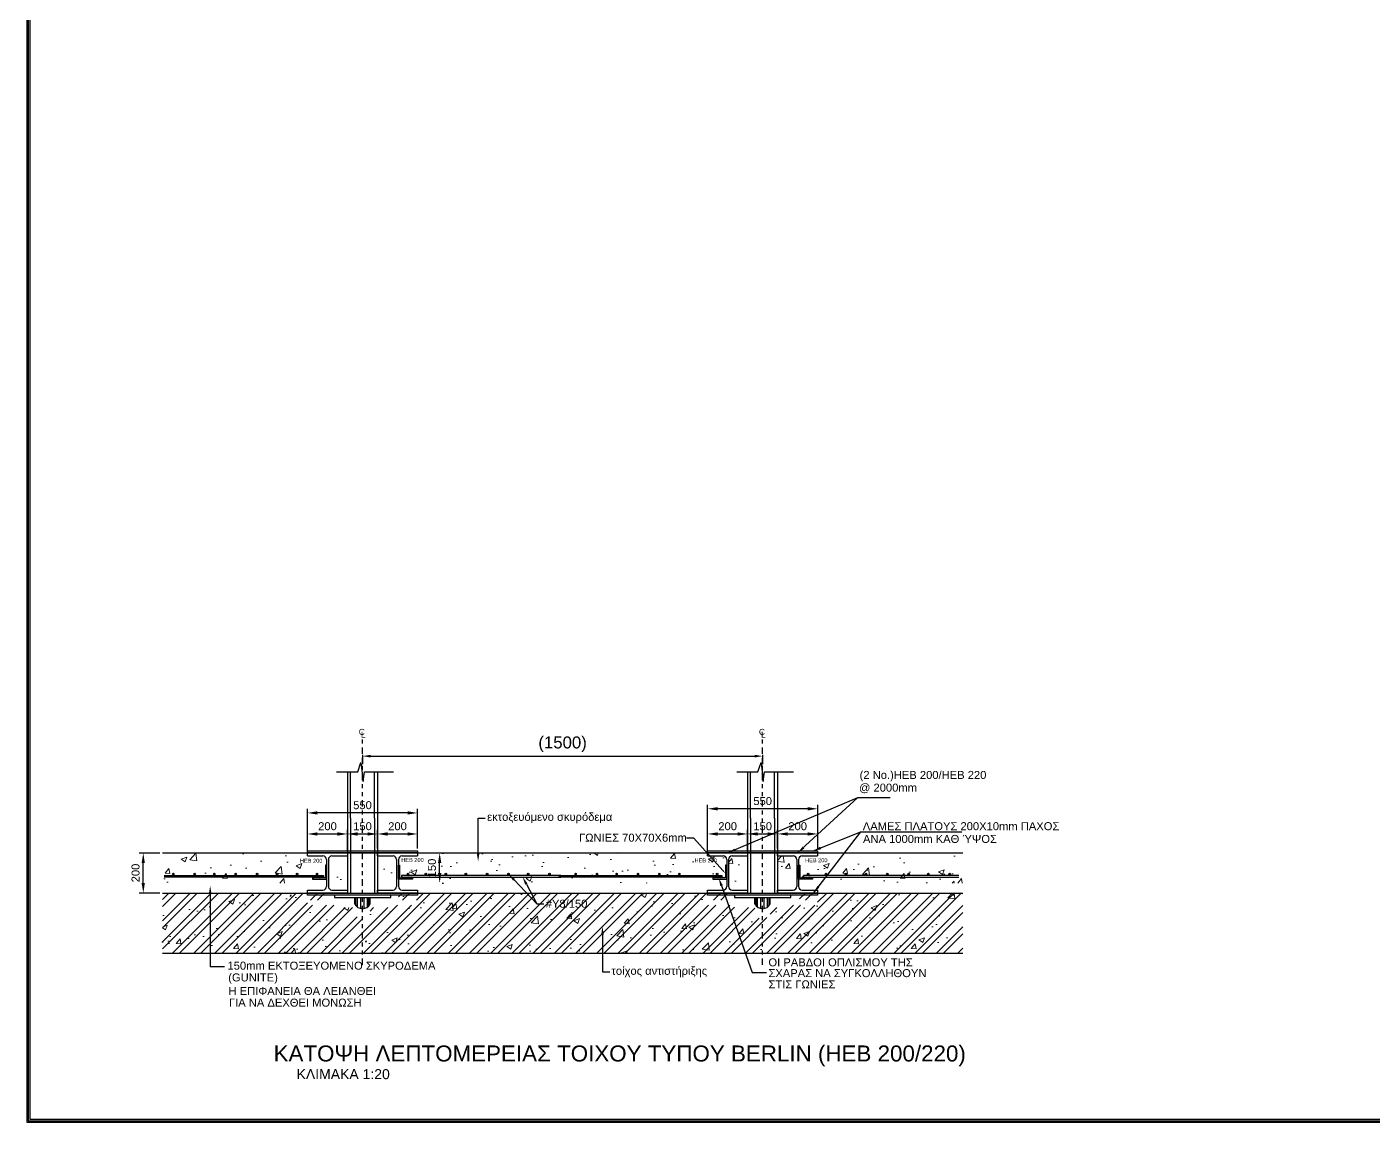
# Model space of a CAD drawing. Header units: inches. Extents: x 3 to 172, y -67 to 57.
# Drawn here: x 95.25 to 128.89, y 2.26 to 29.63 of the extents above; entities that cross this region are included whole.
import ezdxf
from ezdxf import colors
from ezdxf.entities.mleader import LeaderData, LeaderLine
from ezdxf.enums import TextEntityAlignment as Align
from ezdxf.math import Vec2, Vec3

# ---------------------------------------------------------------- set-up
doc = ezdxf.new("R2010")
doc.units = ezdxf.units.IN
doc.header["$MEASUREMENT"] = 0
doc.linetypes.add('HIDDEN', pattern=[0.375, 0.25, -0.125])
doc.linetypes.add('PHANTOM2', pattern=[31.75, 15.875, -3.175, 3.175, -3.175, 3.175, -3.175])
for name, color, linetype in [('3', 1, 'Continuous'), ('BORDER-1', 5, 'Continuous'), ('CONCRETE', 3, 'Continuous'), ('GRAMMES EKSKAFHS', 1, 'Continuous'), ('REINFORCEMENT', 6, 'Continuous'), ('TEXT', 3, 'Continuous')]:
    doc.layers.add(name, color=color, linetype=linetype)
doc.styles.add('arial greek', font='arial.ttf')
doc.styles.add('arialgr', font='arial.ttf', dxfattribs={"height": 0.2})
doc.styles.add('Style-WORKING', font='arial.ttf')
doc.styles.add('STYLE1', font='arial.ttf')
doc.styles.add('STYLE2', font='arial.ttf')
doc.dimstyles.new('1-100', dxfattribs={"dimtxt": 0.2, "dimasz": 0.2, "dimexe": 0.2, "dimexo": 0, "dimgap": 0.1, "dimtad": 1, "dimdec": 0, "dimlfac": 1000, "dimzin": 1, "dimdsep": 46, "dimtxsty": 'arial greek', "dimcen": 0.02, "dimclrd": 1, "dimclre": 1, "dimclrt": 3, "dimadec": 3, "dimazin": 0, "dimtfac": 0.1, "dimtdec": 0, "dimtmove": 0, "dimatfit": 2, "dimfxl": 1, "dimtolj": 1, "dimtzin": 0, "dimarcsym": 0})
doc.dimstyles.new('1-20', dxfattribs={"dimtxt": 0.2, "dimasz": 0.25, "dimexe": 0.1, "dimexo": 0.0625, "dimgap": 0.09, "dimtad": 1, "dimdec": 0, "dimlfac": 200, "dimzin": 0, "dimdsep": 46, "dimtxsty": 'STYLE1', "dimcen": 0, "dimclrd": 1, "dimclre": 1, "dimclrt": 3, "dimadec": 0, "dimazin": 0, "dimtfac": 1, "dimtdec": 0, "dimtofl": 0, "dimtmove": 0, "dimatfit": 3, "dimfxl": 1, "dimtolj": 1, "dimtzin": 0, "dimarcsym": 0})
doc.dimstyles.new('style 1', dxfattribs={"dimtxt": 0.2, "dimasz": 0.2, "dimexe": 0.18, "dimexo": 0.0625, "dimgap": 0.09, "dimtad": 1, "dimdec": 0, "dimlfac": 1000, "dimzin": 0, "dimdsep": 46, "dimtxsty": 'STYLE2', "dimcen": 0.09, "dimclrd": 1, "dimclre": 1, "dimclrt": 3, "dimadec": 3, "dimazin": 0, "dimtfac": 1, "dimtdec": 0, "dimtofl": 0, "dimtmove": 0, "dimatfit": 3, "dimfxl": 1, "dimtolj": 1, "dimtzin": 0, "dimarcsym": 0})
pattern_1 = [(135, (111.816442, 11.832472), (0.011048543, 0.011048543), [])]
pattern_2 = [(135, (121.816442, 11.832472), (0.011048543, 0.011048543), [])]

# ---------------------------------------------------------------- blocks, each defined once
blk = doc.blocks.new('A$C384818B6')
at = {"layer": 'CONCRETE', "linetype": 'Continuous'}
for p, q in [((-1, 0), (1, 0)), ((-1, -0.15), (-1, 0)), ((1, 0), (1, -0.15)), ((-1, -0.15), (-0.225, -0.15)), ((-0.045, -0.33), (-0.045, -1.67)), ((0.045, -0.33), (0.045, -1.67)), ((0.225, -0.15), (1, -0.15)), ((-1, -1.85), (-0.225, -1.85)), ((-1, -2), (-1, -1.85)), ((-1, -2), (1, -2)), ((1, -2), (-1, -2)), ((0.225, -1.85), (1, -1.85)), ((1, -1.85), (1, -2))]:
    blk.add_line(p, q, dxfattribs=at)
for centre, start, end in [((-0.225, -0.33), 0, 90), ((0.225, -0.33), 90, 180), ((-0.225, -1.67), 270, 0), ((0.225, -1.67), 180, 270)]:
    blk.add_arc(centre, 0.18, start, end, dxfattribs=at)
blk = doc.blocks.new('*D156')
at = {"layer": 'DefPoints', "color": 0, "linetype": 'Continuous', "transparency": 16777216}
for p in [(105.568, 8.982), (105.568, 8.982), (105.568, 8.232)]:
    blk.add_point(p, dxfattribs=at)
at = {"layer": 'REINFORCEMENT', "color": 1, "linetype": 'Continuous', "lineweight": -2, "transparency": 16777216}
for p, q in [((105.631, 8.982), (105.668, 8.982)), ((105.568, 8.482), (105.568, 8.732)), ((105.631, 8.232), (105.668, 8.232))]:
    blk.add_line(p, q, dxfattribs=at)
at = {"layer": 'REINFORCEMENT', "color": 1, "linetype": 'Continuous', "transparency": 16777216}
for points in [[(105.527, 8.732), (105.61, 8.732), (105.568, 8.982)], [(105.527, 8.482), (105.61, 8.482), (105.568, 8.232)]]:
    blk.add_solid(points, dxfattribs=at)
at = {"layer": 'REINFORCEMENT', "color": 3, "linetype": 'Continuous', "lineweight": 0, "transparency": 16777216, "insert": (105.376, 8.607), "char_height": 0.2, "attachment_point": 5, "rotation": 90, "style": 'STYLE1'}
blk.add_mtext('\\A1;150', dxfattribs=at)
blk = doc.blocks.new('*D157')
at = {"layer": 'DefPoints', "color": 0, "linetype": 'Continuous', "transparency": 16777216}
for p in [(103.64, 11.438), (113.64, 11.438), (113.64, 11.403)]:
    blk.add_point(p, dxfattribs=at)
at = {"layer": 'REINFORCEMENT', "color": 1, "linetype": 'Continuous', "lineweight": -2, "transparency": 16777216}
for p, q in [((103.64, 11.438), (103.64, 11.203)), ((103.84, 11.403), (113.44, 11.403)), ((113.64, 11.438), (113.64, 11.203))]:
    blk.add_line(p, q, dxfattribs=at)
at = {"layer": 'REINFORCEMENT', "color": 1, "linetype": 'Continuous', "transparency": 16777216}
for points in [[(103.84, 11.436), (103.84, 11.37), (103.64, 11.403)], [(113.44, 11.436), (113.44, 11.37), (113.64, 11.403)]]:
    blk.add_solid(points, dxfattribs=at)
at = {"layer": 'REINFORCEMENT', "color": 3, "linetype": 'Continuous', "lineweight": 0, "transparency": 16777216, "insert": (108.64, 11.7), "char_height": 0.2, "attachment_point": 5, "style": 'arial greek'}
blk.add_mtext('\\A1;{\\fArial|b0|i0|c0|p34;\\H1.5x;(1500)\\fArial|b0|i0|c161|p34; }', dxfattribs=at)
blk = doc.blocks.new('*D158')
at = {"layer": 'DefPoints', "color": 0, "linetype": 'Continuous', "transparency": 16777216}
for p in [(103.265, 9.458), (102.265, 8.982), (103.265, 8.982)]:
    blk.add_point(p, dxfattribs=at)
at = {"layer": 'REINFORCEMENT', "color": 1, "linetype": 'Continuous', "lineweight": -2, "transparency": 16777216}
for p, q in [((102.265, 9.045), (102.265, 9.558)), ((102.515, 9.458), (103.015, 9.458)), ((103.265, 9.045), (103.265, 9.558))]:
    blk.add_line(p, q, dxfattribs=at)
at = {"layer": 'REINFORCEMENT', "color": 1, "linetype": 'Continuous', "transparency": 16777216}
for points in [[(102.515, 9.499), (102.515, 9.416), (102.265, 9.458)], [(103.015, 9.499), (103.015, 9.416), (103.265, 9.458)]]:
    blk.add_solid(points, dxfattribs=at)
at = {"layer": 'REINFORCEMENT', "color": 3, "linetype": 'Continuous', "lineweight": 0, "transparency": 16777216, "insert": (102.765, 9.65), "char_height": 0.2, "attachment_point": 5, "style": 'STYLE1'}
blk.add_mtext('\\A1;200', dxfattribs=at)
blk = doc.blocks.new('*D159')
at = {"layer": 'DefPoints', "color": 0, "linetype": 'Continuous', "transparency": 16777216}
for p in [(104.015, 9.458), (103.265, 9.032), (104.015, 9.032)]:
    blk.add_point(p, dxfattribs=at)
at = {"layer": 'REINFORCEMENT', "color": 1, "linetype": 'Continuous', "lineweight": -2, "transparency": 16777216}
for p, q in [((103.265, 9.095), (103.265, 9.558)), ((103.515, 9.458), (103.765, 9.458)), ((104.015, 9.095), (104.015, 9.558))]:
    blk.add_line(p, q, dxfattribs=at)
at = {"layer": 'REINFORCEMENT', "color": 1, "linetype": 'Continuous', "transparency": 16777216}
for points in [[(103.515, 9.499), (103.515, 9.416), (103.265, 9.458)], [(103.765, 9.499), (103.765, 9.416), (104.015, 9.458)]]:
    blk.add_solid(points, dxfattribs=at)
at = {"layer": 'REINFORCEMENT', "color": 3, "linetype": 'Continuous', "lineweight": 0, "transparency": 16777216, "insert": (103.64, 9.65), "char_height": 0.2, "attachment_point": 5, "style": 'STYLE1'}
blk.add_mtext('\\A1;150', dxfattribs=at)
blk = doc.blocks.new('*D160')
at = {"layer": 'DefPoints', "color": 0, "linetype": 'Continuous', "transparency": 16777216}
for p in [(105.015, 9.458), (104.015, 9.032), (105.015, 9.032)]:
    blk.add_point(p, dxfattribs=at)
at = {"layer": 'REINFORCEMENT', "color": 1, "linetype": 'Continuous', "lineweight": -2, "transparency": 16777216}
for p, q in [((104.015, 9.095), (104.015, 9.558)), ((104.265, 9.458), (104.765, 9.458)), ((105.015, 9.095), (105.015, 9.558))]:
    blk.add_line(p, q, dxfattribs=at)
at = {"layer": 'REINFORCEMENT', "color": 1, "linetype": 'Continuous', "transparency": 16777216}
for points in [[(104.265, 9.499), (104.265, 9.416), (104.015, 9.458)], [(104.765, 9.499), (104.765, 9.416), (105.015, 9.458)]]:
    blk.add_solid(points, dxfattribs=at)
at = {"layer": 'REINFORCEMENT', "color": 3, "linetype": 'Continuous', "lineweight": 0, "transparency": 16777216, "insert": (104.515, 9.65), "char_height": 0.2, "attachment_point": 5, "style": 'STYLE1'}
blk.add_mtext('\\A1;200', dxfattribs=at)
blk = doc.blocks.new('*D161')
at = {"layer": 'DefPoints', "color": 0, "linetype": 'Continuous', "transparency": 16777216}
for p in [(102.265, 9.984), (102.265, 9.032), (105.015, 9.032)]:
    blk.add_point(p, dxfattribs=at)
at = {"layer": 'REINFORCEMENT', "color": 1, "linetype": 'Continuous', "lineweight": -2, "transparency": 16777216}
for p, q in [((102.265, 9.095), (102.265, 10.084)), ((104.765, 9.984), (102.515, 9.984)), ((105.015, 9.095), (105.015, 10.084))]:
    blk.add_line(p, q, dxfattribs=at)
at = {"layer": 'REINFORCEMENT', "color": 1, "linetype": 'Continuous', "transparency": 16777216}
for points in [[(102.515, 10.026), (102.515, 9.942), (102.265, 9.984)], [(104.765, 10.026), (104.765, 9.942), (105.015, 9.984)]]:
    blk.add_solid(points, dxfattribs=at)
at = {"layer": 'REINFORCEMENT', "color": 3, "linetype": 'Continuous', "lineweight": 0, "transparency": 16777216, "insert": (103.64, 10.176), "char_height": 0.2, "attachment_point": 5, "style": 'STYLE1'}
blk.add_mtext('\\A1;550', dxfattribs=at)
blk = doc.blocks.new('*D162')
at = {"layer": 'DefPoints', "color": 0, "linetype": 'Continuous', "transparency": 16777216}
for p in [(113.265, 9.458), (112.265, 8.982), (113.265, 8.982)]:
    blk.add_point(p, dxfattribs=at)
at = {"layer": 'REINFORCEMENT', "color": 1, "linetype": 'Continuous', "lineweight": -2, "transparency": 16777216}
for p, q in [((112.265, 9.045), (112.265, 9.558)), ((112.515, 9.458), (113.015, 9.458)), ((113.265, 9.045), (113.265, 9.558))]:
    blk.add_line(p, q, dxfattribs=at)
at = {"layer": 'REINFORCEMENT', "color": 1, "linetype": 'Continuous', "transparency": 16777216}
for points in [[(112.515, 9.499), (112.515, 9.416), (112.265, 9.458)], [(113.015, 9.499), (113.015, 9.416), (113.265, 9.458)]]:
    blk.add_solid(points, dxfattribs=at)
at = {"layer": 'REINFORCEMENT', "color": 3, "linetype": 'Continuous', "lineweight": 0, "transparency": 16777216, "insert": (112.765, 9.65), "char_height": 0.2, "attachment_point": 5, "style": 'STYLE1'}
blk.add_mtext('\\A1;200', dxfattribs=at)
blk = doc.blocks.new('*D163')
at = {"layer": 'DefPoints', "color": 0, "linetype": 'Continuous', "transparency": 16777216}
for p in [(114.015, 9.458), (113.265, 9.032), (114.015, 9.032)]:
    blk.add_point(p, dxfattribs=at)
at = {"layer": 'REINFORCEMENT', "color": 1, "linetype": 'Continuous', "lineweight": -2, "transparency": 16777216}
for p, q in [((113.265, 9.095), (113.265, 9.558)), ((113.515, 9.458), (113.765, 9.458)), ((114.015, 9.095), (114.015, 9.558))]:
    blk.add_line(p, q, dxfattribs=at)
at = {"layer": 'REINFORCEMENT', "color": 1, "linetype": 'Continuous', "transparency": 16777216}
for points in [[(113.515, 9.499), (113.515, 9.416), (113.265, 9.458)], [(113.765, 9.499), (113.765, 9.416), (114.015, 9.458)]]:
    blk.add_solid(points, dxfattribs=at)
at = {"layer": 'REINFORCEMENT', "color": 3, "linetype": 'Continuous', "lineweight": 0, "transparency": 16777216, "insert": (113.64, 9.65), "char_height": 0.2, "attachment_point": 5, "style": 'STYLE1'}
blk.add_mtext('\\A1;150', dxfattribs=at)
blk = doc.blocks.new('*D164')
at = {"layer": 'DefPoints', "color": 0, "linetype": 'Continuous', "transparency": 16777216}
for p in [(115.015, 9.458), (114.015, 9.032), (115.015, 9.032)]:
    blk.add_point(p, dxfattribs=at)
at = {"layer": 'REINFORCEMENT', "color": 1, "linetype": 'Continuous', "lineweight": -2, "transparency": 16777216}
for p, q in [((114.015, 9.095), (114.015, 9.558)), ((114.265, 9.458), (114.765, 9.458)), ((115.015, 9.095), (115.015, 9.558))]:
    blk.add_line(p, q, dxfattribs=at)
at = {"layer": 'REINFORCEMENT', "color": 1, "linetype": 'Continuous', "transparency": 16777216}
for points in [[(114.265, 9.499), (114.265, 9.416), (114.015, 9.458)], [(114.765, 9.499), (114.765, 9.416), (115.015, 9.458)]]:
    blk.add_solid(points, dxfattribs=at)
at = {"layer": 'REINFORCEMENT', "color": 3, "linetype": 'Continuous', "lineweight": 0, "transparency": 16777216, "insert": (114.515, 9.65), "char_height": 0.2, "attachment_point": 5, "style": 'STYLE1'}
blk.add_mtext('\\A1;200', dxfattribs=at)
blk = doc.blocks.new('*D165')
at = {"layer": 'DefPoints', "color": 0, "linetype": 'Continuous', "transparency": 16777216}
for p in [(112.265, 10.087), (112.265, 9.032), (115.015, 9.032)]:
    blk.add_point(p, dxfattribs=at)
at = {"layer": 'REINFORCEMENT', "color": 1, "linetype": 'Continuous', "lineweight": -2, "transparency": 16777216}
for p, q in [((112.265, 9.095), (112.265, 10.187)), ((115.015, 9.095), (115.015, 10.187)), ((114.765, 10.087), (112.515, 10.087))]:
    blk.add_line(p, q, dxfattribs=at)
at = {"layer": 'REINFORCEMENT', "color": 1, "linetype": 'Continuous', "transparency": 16777216}
for points in [[(112.515, 10.129), (112.515, 10.046), (112.265, 10.087)], [(114.765, 10.129), (114.765, 10.046), (115.015, 10.087)]]:
    blk.add_solid(points, dxfattribs=at)
at = {"layer": 'REINFORCEMENT', "color": 3, "linetype": 'Continuous', "lineweight": 0, "transparency": 16777216, "insert": (113.64, 10.279), "char_height": 0.2, "attachment_point": 5, "style": 'STYLE1'}
blk.add_mtext('\\A1;550', dxfattribs=at)
blk = doc.blocks.new('*D166')
at = {"layer": 'DefPoints', "color": 0, "linetype": 'Continuous', "transparency": 16777216}
for p in [(98.161, 8.982), (98.64, 8.982), (98.64, 7.982)]:
    blk.add_point(p, dxfattribs=at)
at = {"layer": 'REINFORCEMENT', "color": 1, "linetype": 'Continuous', "lineweight": -2, "transparency": 16777216}
for p, q in [((98.577, 8.982), (98.061, 8.982)), ((98.161, 8.232), (98.161, 8.732)), ((98.577, 7.982), (98.061, 7.982))]:
    blk.add_line(p, q, dxfattribs=at)
at = {"layer": 'REINFORCEMENT', "color": 1, "linetype": 'Continuous', "transparency": 16777216}
for points in [[(98.119, 8.732), (98.202, 8.732), (98.161, 8.982)], [(98.119, 8.232), (98.202, 8.232), (98.161, 7.982)]]:
    blk.add_solid(points, dxfattribs=at)
at = {"layer": 'REINFORCEMENT', "color": 3, "linetype": 'Continuous', "lineweight": 0, "transparency": 16777216, "insert": (97.969, 8.482), "char_height": 0.2, "attachment_point": 5, "rotation": 90, "style": 'STYLE1'}
blk.add_mtext('\\A1;200', dxfattribs=at)

msp = doc.modelspace()

# ---------------------------------------------------------------- hatches: boundary and pattern name
at = {"layer": '3', "linetype": 'Continuous'}
h = msp.add_hatch(dxfattribs=at)
h.set_pattern_fill('ANSI31', color=1, scale=0.125, style=0)
h.set_pattern_definition(pattern_1)
h.paths.add_polyline_path([(102.4077, 8.3579), (102.4077, 8.3822), (102.6647, 8.3822), (102.6647, 8.3579)])
h = msp.add_hatch(dxfattribs=at)
h.set_pattern_fill('ANSI31', color=1, scale=0.125, style=0)
h.set_pattern_definition(pattern_1)
h.paths.add_polyline_path([(104.8717, 8.3579), (104.8717, 8.3822), (104.6146, 8.3822), (104.6146, 8.3579)])
h = msp.add_hatch(dxfattribs=at)
h.set_pattern_fill('ANSI31', color=1, scale=0.125, style=0)
h.set_pattern_definition(pattern_2)
h.paths.add_polyline_path([(112.4077, 8.3579), (112.4077, 8.3822), (112.6647, 8.3822), (112.6647, 8.3579)])
h = msp.add_hatch(dxfattribs=at)
h.set_pattern_fill('ANSI31', color=1, scale=0.125, style=0)
h.set_pattern_definition(pattern_2)
h.paths.add_polyline_path([(114.8717, 8.3579), (114.8717, 8.3822), (114.6146, 8.3822), (114.6146, 8.3579)])
at = {"layer": 'REINFORCEMENT', "linetype": 'Continuous', "lineweight": 0}
h = msp.add_hatch(dxfattribs=at)
h.set_pattern_fill('AR-CONC', color=8, scale=0.2)
h.set_pattern_definition([(50, (-89.8668, 13.1348), (1.4345204, -0.125504), [0.15, -1.65]), (355, (-89.8668, 13.1348), (-0.277503, 1.504384), [0.12, -1.32]), (100.45144, (-89.7472, 13.1243), (1.157018, 1.37888), [0.12748, -1.402284]), (46.1842, (-89.8668, 13.5348), (2.134483, -0.331039), [0.225, -2.475]), (96.6356, (-89.6889, 13.5072), (1.869324, 1.948237), [0.19122, -2.103428]), (351.1842, (-89.8668, 13.5348), (1.869324, 1.948237), [0.18, -1.98]), (21, (-89.6668, 13.4348), (1.193814, -0.805238), [0.15, -1.65]), (326, (-89.6668, 13.4348), (0.486631, 1.4503), [0.12, -1.32]), (71.45144, (-89.5673, 13.3677), (1.680445, 0.645062), [0.12748, -1.402284]), (37.5, (-89.86675, 13.13475), (0.0243197, 0.6657877), [0, -1.304, 0, -1.34, 0, -1.325]), (7.5, (-89.86675, 13.13475), (0.526139, 0.7888234), [0, -0.764, 0, -1.274, 0, -0.505]), (327.5, (-90.31275, 13.13475), (1.0676449, -0.0451097), [0, -0.5, 0, -1.56, 0, -2.07]), (317.5, (-90.51275, 13.1348), (1.1663723, 0.20021), [0, -0.65, 0, -1.036, 0, -1.47])])
h.paths.add_polyline_path([(102.7422, 8.8172, 0.4142136), (102.6522, 8.9072), (102.2647, 8.9072), (102.2647, 8.9822), (98.6397, 8.9822), (98.6397, 8.2322), (102.7422, 8.2322)])
h.paths.add_polyline_path([(103.2647, 8.9072), (102.8772, 8.9072, 0.4142136), (102.7872, 8.8172), (102.7872, 8.2322), (103.2647, 8.2322)])
h.paths.add_polyline_path([(104.4922, 8.8172, 0.4142136), (104.4022, 8.9072), (104.0147, 8.9072), (104.0147, 8.2322), (104.4922, 8.2322)])
h.paths.add_polyline_path([(112.7422, 8.8172, 0.4142136), (112.6522, 8.9072), (112.2647, 8.9072), (112.2647, 8.9822), (105.0147, 8.9822), (105.0147, 8.9072), (104.6272, 8.9072, 0.4142136), (104.5372, 8.8172), (104.5372, 8.2322), (112.7422, 8.2322)])
h.paths.add_polyline_path([(113.2647, 8.9072), (112.8772, 8.9072, 0.4142136), (112.7872, 8.8172), (112.7872, 8.2322), (113.2647, 8.2322)])
h.paths.add_polyline_path([(114.4922, 8.8172, 0.4142136), (114.4022, 8.9072), (114.0147, 8.9072), (114.0147, 8.2322), (114.4922, 8.2322)])
h.paths.add_polyline_path([(118.6397, 8.9822), (115.0147, 8.9822), (115.0147, 8.9072), (114.6272, 8.9072, 0.4142136), (114.5372, 8.8172), (114.5372, 8.2322), (118.6397, 8.2322)])
h = msp.add_hatch(dxfattribs=at)
h.set_pattern_fill('AR-CONC', color=8, scale=0.2)
h.set_pattern_definition([(50, (-89.8668, 12.8848), (1.4345204, -0.125504), [0.15, -1.65]), (355, (-89.8668, 12.8848), (-0.277503, 1.504384), [0.12, -1.32]), (100.45144, (-89.7472, 12.8743), (1.157018, 1.37888), [0.12748, -1.402284]), (46.1842, (-89.8668, 13.2848), (2.134483, -0.331039), [0.225, -2.475]), (96.6356, (-89.6889, 13.2572), (1.869324, 1.948237), [0.19122, -2.103428]), (351.1842, (-89.8668, 13.2848), (1.869324, 1.948237), [0.18, -1.98]), (21, (-89.6668, 13.1848), (1.193814, -0.805238), [0.15, -1.65]), (326, (-89.6668, 13.1848), (0.486631, 1.4503), [0.12, -1.32]), (71.45144, (-89.5673, 13.1177), (1.680445, 0.645062), [0.12748, -1.402284]), (37.5, (-89.86675, 12.88475), (0.0243197, 0.6657877), [0, -1.304, 0, -1.34, 0, -1.325]), (7.5, (-89.86675, 12.88475), (0.526139, 0.7888234), [0, -0.764, 0, -1.274, 0, -0.505]), (327.5, (-90.31275, 12.88475), (1.0676449, -0.0451097), [0, -0.5, 0, -1.56, 0, -2.07]), (317.5, (-90.51275, 12.8848), (1.1663723, 0.20021), [0, -0.65, 0, -1.036, 0, -1.47])])
h.paths.add_polyline_path([(103.6397, 7.3409, -0.2880086), (103.4451, 7.4614), (103.4451, 7.6182), (102.9397, 7.6182), (102.9397, 7.6822), (102.2645, 7.6822), (102.2645, 7.7322), (102.2647, 7.7322), (102.2647, 7.8072), (102.6522, 7.8072, 0.4142136), (102.7422, 7.8972), (102.7422, 7.9822), (98.6397, 7.9822), (98.6397, 6.4822), (103.6397, 6.4822)])
h.paths.add_polyline_path([(113.6397, 7.3409, -0.2880086), (113.4451, 7.4614), (113.4451, 7.6182), (112.9397, 7.6182), (112.9397, 7.6822), (112.2645, 7.6822), (112.2645, 7.7322), (112.2647, 7.7322), (112.2647, 7.8072), (112.6522, 7.8072, 0.4142136), (112.7422, 7.8972), (112.7422, 7.9822), (104.5372, 7.9822), (104.5372, 7.8972, 0.4142136), (104.6272, 7.8072), (105.0147, 7.8072), (105.0147, 7.7322), (105.0147, 7.6822), (104.3459, 7.6822), (104.3459, 7.6182), (103.8316, 7.6182), (103.8316, 7.4614, -0.2847105), (103.6397, 7.3409), (103.6397, 6.4822), (113.6397, 6.4822)])
h.paths.add_polyline_path([(118.6397, 7.9822), (114.5372, 7.9822), (114.5372, 7.8972, 0.4142136), (114.6272, 7.8072), (115.0147, 7.8072), (115.0147, 7.7322), (115.0147, 7.6822), (114.3459, 7.6822), (114.3459, 7.6182), (113.8316, 7.6182), (113.8316, 7.4614, -0.2847105), (113.6397, 7.3409), (113.6397, 6.4822), (118.6397, 6.4822)])
h = msp.add_hatch(dxfattribs=at)
h.set_pattern_fill('ANSI32', color=8)
h.set_pattern_definition([(45, (-89.86675, 12.88475), (-0.26516504, 0.26516504), []), (45, (-89.68998, 12.88475), (-0.26516504, 0.26516504), [])])
h.paths.add_polyline_path([(103.6397, 7.3409, -0.2880086), (103.4451, 7.4614), (103.4451, 7.6182), (102.9397, 7.6182), (102.9397, 7.6822), (102.2645, 7.6822), (102.2645, 7.7322), (102.2647, 7.7322), (102.2647, 7.8072), (102.6522, 7.8072, 0.4142136), (102.7422, 7.8972), (102.7422, 7.9822), (98.6397, 7.9822), (98.6397, 6.4822), (103.6397, 6.4822)])
h.paths.add_polyline_path([(113.6397, 7.3409, -0.2880086), (113.4451, 7.4614), (113.4451, 7.6182), (112.9397, 7.6182), (112.9397, 7.6822), (112.2645, 7.6822), (112.2645, 7.7322), (112.2647, 7.7322), (112.2647, 7.8072), (112.6522, 7.8072, 0.4142136), (112.7422, 7.8972), (112.7422, 7.9822), (104.5372, 7.9822), (104.5372, 7.8972, 0.4142136), (104.6272, 7.8072), (105.0147, 7.8072), (105.0147, 7.7322), (105.0147, 7.6822), (104.3459, 7.6822), (104.3459, 7.6182), (103.8316, 7.6182), (103.8316, 7.4614, -0.2847105), (103.6397, 7.3409), (103.6397, 6.4822), (113.6397, 6.4822)])
h.paths.add_polyline_path([(118.6397, 7.9822), (114.5372, 7.9822), (114.5372, 7.8972, 0.4142136), (114.6272, 7.8072), (115.0147, 7.8072), (115.0147, 7.7322), (115.0147, 7.6822), (114.3459, 7.6822), (114.3459, 7.6182), (113.8316, 7.6182), (113.8316, 7.4614, -0.2847105), (113.6397, 7.3409), (113.6397, 6.4822), (118.6397, 6.4822)])

# ---------------------------------------------------------------- linework, layer by layer
at = {"layer": '3', "color": 1, "linetype": 'PHANTOM2', "ltscale": 0.01}
for p, q in [((103.6397, 6.1892), (103.6397, 11.8296)), ((113.6397, 6.1892), (113.6397, 11.8296))]:
    msp.add_line(p, q, dxfattribs=at)
at = {"layer": '3', "color": 1, "linetype": 'HIDDEN', "ltscale": 100}
for p, q in [((103.2647, 11.009), (103.2647, 9.8522)), ((103.3397, 9.8522), (103.3397, 11.009)), ((103.9397, 9.8522), (103.9397, 11.009)), ((104.0147, 11.009), (104.0147, 9.8522)), ((113.2647, 11.009), (113.2647, 9.8522)), ((113.3397, 9.8522), (113.3397, 11.009)), ((113.9397, 9.8522), (113.9397, 11.009)), ((114.0147, 11.009), (114.0147, 9.8522))]:
    msp.add_line(p, q, dxfattribs=at)
at = {"layer": '3', "color": 1, "linetype": 'Continuous'}
for p, q in [((103.2647, 9.8522), (103.2647, 7.9822)), ((103.3397, 9.8522), (103.3397, 7.9822)), ((103.9397, 9.8522), (103.9397, 7.9822)), ((104.0147, 9.8522), (104.0147, 7.9822)), ((113.2647, 9.8522), (113.2647, 7.9822)), ((113.3397, 9.8522), (113.3397, 7.9822)), ((113.9397, 9.8522), (113.9397, 7.9822)), ((114.0147, 9.8522), (114.0147, 7.9822)), ((102.9397, 7.9322), (102.9397, 7.8682)), ((102.9397, 7.8682), (104.3459, 7.8682)), ((103.4451, 7.7114), (103.4451, 7.8682)), ((103.4551, 7.6933), (103.4551, 7.8682)), ((103.4751, 7.6659), (103.4751, 7.8682)), ((103.5151, 7.6296), (103.5151, 7.8682)), ((103.5951, 7.5952), (103.5951, 7.8682)), ((103.6816, 7.5952), (103.6816, 7.8682)), ((103.7616, 7.6296), (103.7616, 7.8682)), ((103.8016, 7.6659), (103.8016, 7.8682)), ((103.8216, 7.6933), (103.8216, 7.8682)), ((103.8316, 7.7114), (103.8316, 7.8682)), ((104.3459, 7.8682), (104.3459, 7.9322)), ((112.9397, 7.9322), (112.9397, 7.8682)), ((112.9397, 7.8682), (114.3459, 7.8682)), ((113.4451, 7.7114), (113.4451, 7.8682)), ((113.4551, 7.6933), (113.4551, 7.8682)), ((113.4751, 7.6659), (113.4751, 7.8682)), ((113.5151, 7.6296), (113.5151, 7.8682)), ((113.5951, 7.5952), (113.5951, 7.8682)), ((113.6816, 7.5952), (113.6816, 7.8682)), ((113.7616, 7.6296), (113.7616, 7.8682)), ((113.8016, 7.6659), (113.8016, 7.8682)), ((113.8216, 7.6933), (113.8216, 7.8682)), ((113.8316, 7.7114), (113.8316, 7.8682)), ((114.3459, 7.8682), (114.3459, 7.9322))]:
    msp.add_line(p, q, dxfattribs=at)
at = {"layer": '3', "color": 1, "linetype": 'Continuous', "flags": 128}
for points in [[(102.9915, 11.009), (103.5207, 11.009), (103.6023, 11.2405), (103.6554, 10.773), (103.6891, 11.009), (104.4114, 11.009)], [(112.9915, 11.009), (113.5207, 11.009), (113.6023, 11.2405), (113.6554, 10.773), (113.6891, 11.009), (114.4114, 11.009)]]:
    msp.add_lwpolyline(points, dxfattribs=at)
at = {"layer": '3', "color": 6, "linetype": 'Continuous', "flags": 128}
for points in [[(98.6857, 8.4222), (102.6625, 8.4222, 0.0084836), (102.6642, 8.4222)], [(108.5937, 8.4222), (104.6169, 8.4222, -0.0084836), (104.6152, 8.4222)], [(108.5424, 8.4222), (112.614, 8.4222, 0.0084836), (112.6157, 8.4222)], [(118.5424, 8.4222), (114.6646, 8.4222, -0.0084836), (114.6629, 8.4222)]]:
    msp.add_lwpolyline(points, format="xyb", dxfattribs=at)
for points in [[(102.6642, 8.4222), (102.6642, 8.3822), (98.6857, 8.3822)], [(104.6152, 8.4222), (104.6152, 8.3822), (108.5937, 8.3822)], [(112.6157, 8.4222), (112.6157, 8.3822), (108.5424, 8.3822)], [(114.6629, 8.4222), (114.6629, 8.3822), (118.5424, 8.3822)]]:
    msp.add_lwpolyline(points, dxfattribs=at)
at = {"layer": '3', "linetype": 'Continuous', "flags": 128}
for points in [[(102.7422, 8.6779), (102.7122, 8.6779), (102.7122, 8.3579), (102.3922, 8.3579), (102.3922, 8.3279), (102.7422, 8.3279), (102.7422, 8.6779)], [(104.5372, 8.6779), (104.5672, 8.6779), (104.5672, 8.3579), (104.8872, 8.3579), (104.8872, 8.3279), (104.5372, 8.3279), (104.5372, 8.6779)], [(112.7422, 8.6779), (112.7122, 8.6779), (112.7122, 8.3579), (112.3922, 8.3579), (112.3922, 8.3279), (112.7422, 8.3279), (112.7422, 8.6779)], [(114.5372, 8.6779), (114.5672, 8.6779), (114.5672, 8.3579), (114.8872, 8.3579), (114.8872, 8.3279), (114.5372, 8.3279), (114.5372, 8.6779)]]:
    msp.add_lwpolyline(points, dxfattribs=at)
at = {"layer": '3', "color": 6, "linetype": 'Continuous'}
for centre in [(98.9143, 8.4549), (99.4476, 8.4549), (99.9394, 8.4549), (100.4727, 8.4549), (101.006, 8.4549), (101.506, 8.4549), (102.006, 8.4549), (102.5016, 8.4549), (104.7778, 8.4549), (105.2221, 8.4549), (105.7221, 8.4549), (106.2221, 8.4549), (106.7554, 8.4549), (107.2887, 8.4549), (107.7805, 8.4549), (108.3138, 8.4549), (108.9656, 8.4549), (109.4989, 8.4549), (109.9906, 8.4549), (110.524, 8.4549), (111.0573, 8.4549), (111.5573, 8.4549), (112.5016, 8.4549), (114.7778, 8.4549), (115.2221, 8.4549), (115.7221, 8.4549), (116.2221, 8.4549), (116.7554, 8.4549), (117.2887, 8.4549), (117.7805, 8.4549), (118.3138, 8.4549)]:
    msp.add_circle(centre, 0.02, dxfattribs=at)
at = {"layer": '3', "color": 1, "linetype": 'Continuous'}
for centre in [(103.6384, 7.806), (113.6384, 7.806)]:
    msp.add_arc(centre, 0.2151, 206.08188, 333.91812, dxfattribs=at)
at = {"layer": 'BORDER-1', "color": 2}
for p, q in [((95.2536, 56.9949), (95.2536, 2.2577)), ((95.2886, 56.9599), (95.2886, 2.2927)), ((95.3236, 56.9249), (95.3236, 2.3277)), ((95.2536, 2.2577), (172.2023, 2.2577)), ((95.2886, 2.2927), (172.1673, 2.2927)), ((95.3236, 2.3277), (172.1323, 2.3277))]:
    msp.add_line(p, q, dxfattribs=at)
at = {"layer": 'CONCRETE', "linetype": 'Continuous', "flags": 128}
for points in [[(98.6397, 8.9822), (118.6397, 8.9822)], [(98.6397, 7.9822), (118.6397, 7.9822)], [(98.6397, 6.4822), (118.6397, 6.4822)]]:
    msp.add_lwpolyline(points, dxfattribs=at)
at = {"layer": 'CONCRETE', "linetype": 'Continuous'}
for points in [[(105.0147, 8.9822), (102.2647, 8.9822), (102.2647, 9.0322), (105.0147, 9.0322)], [(115.0147, 8.9822), (112.2647, 8.9822), (112.2647, 9.0322), (115.0147, 9.0322)], [(105.0147, 7.9322), (102.2647, 7.9322), (102.2647, 7.9822), (105.0147, 7.9822)], [(115.0147, 7.9322), (112.2647, 7.9322), (112.2647, 7.9822), (115.0147, 7.9822)]]:
    msp.add_lwpolyline(points, close=True, dxfattribs=at)

# ---------------------------------------------------------------- block references
at = {"color": 1, "linetype": 'Continuous', "xscale": 0.5, "yscale": 0.5, "zscale": 0.5}
for p in [(102.7647, 8.9822), (104.5147, 8.9822), (112.7647, 8.9822), (114.5147, 8.9822)]:
    msp.add_blockref('A$C384818B6', p, dxfattribs=at)

# ---------------------------------------------------------------- texts
at = {"layer": '3', "color": 3, "ltscale": 5, "style": 'Style-WORKING'}
for s, height, p in [('C', 0.15, (103.5469, 11.9341)), ('L', 0.15, (103.5996, 11.8661)), ('C', 0.15, (113.5469, 11.9341)), ('L', 0.15, (113.5996, 11.8661)), ('(2 No.)HEB 200/HEB 220', 0.2, (116.0634, 10.8327)), ('@ 2000mm', 0.2, (116.049, 10.516)), ('ΓΩΝΙΕΣ 70Χ70Χ6mm', 0.2, (109.0505, 9.265)), ('ΛΑΜΕΣ ΠΛΑΤΟΥΣ 200Χ10mm ΠΑΧΟΣ', 0.2, (116.1422, 9.5522)), ('ΑΝΑ 1000mm ΚΑΘ ΎΨΟΣ', 0.2, (116.1477, 9.2334)), ('150mm EKTOΞEYOMENO ΣΚΥΡΟΔΕΜΑ', 0.2, (100.266, 6.0663)), ('ΟΙ ΡΑΒΔΟΙ ΟΠΛΙΣΜΟΥ ΤΗΣ ', 0.2, (113.7845, 6.1495)), ('ΣΧΑΡΑΣ ΝΑ ΣΥΓΚΟΛΛΗΘΟΥΝ ', 0.2, (113.7845, 5.88)), ('(GUNITE)', 0.2, (100.2845, 5.773)), ('ΣΤΙΣ ΓΩΝΙΕΣ', 0.2, (113.7845, 5.5999)), ('Η ΕΠΙΦΑΝΕΙΑ ΘΑ ΛΕΙΑΝΘΕΙ', 0.2, (100.2921, 5.4342)), (' ΓΙΑ ΝΑ ΔΕΧΘΕΙ ΜΟΝΩΣΗ', 0.2, (100.2255, 5.1431))]:
    msp.add_text(s, height=height, dxfattribs=at).set_placement(p)
at = {"layer": '3', "color": 3, "style": 'STYLE1'}
for s, height, p in [('ΚΑΤΟΨΗ ΛΕΠΤΟΜΕΡΕΙΑΣ ΤΟΙΧΟΥ ΤΥΠΟΥ BERLIN (HEB 200/220)', 0.4, (110.0679, 3.9723)), ('ΚΛΙΜΑΚΑ 1:20', 0.25, (103.1574, 3.4557))]:
    msp.add_text(s, height=height, dxfattribs=at).set_placement(p, align=Align.MIDDLE_CENTER)
at = {"layer": 'TEXT', "color": 3, "linetype": 'Continuous', "style": 'STYLE1'}
for p in [(102.0778, 8.7375), (104.6099, 8.7585), (111.9382, 8.7451), (114.7004, 8.7519)]:
    msp.add_text('HEB 200', height=0.1, dxfattribs=at).set_placement(p)

# ---------------------------------------------------------------- dimensions: what is measured, and where the dimension line sits
at = {"layer": 'REINFORCEMENT', "linetype": 'Continuous', "lineweight": 0}
dim = msp.add_aligned_dim(p1=(103.6397, 11.4376), p2=(113.6397, 11.4376), distance=-0.0347, text='{\\fArial|b0|i0|c0|p34;\\H1.5x;(1500)\\fArial|b0|i0|c161|p34; }', dimstyle='1-100', dxfattribs=at)
dim.commit()
dim.dimension.update_dxf_attribs({"geometry": '*D157', "text_midpoint": (108.6397, 11.6996)})
for base, p1, p2, picture, middle in [((102.2647, 9.9839), (105.0147, 9.0322), (102.2647, 9.0322), '*D161', (103.6397, 10.176)), ((112.2647, 10.0872), (115.0147, 9.0322), (112.2647, 9.0322), '*D165', (113.6397, 10.2793)), ((103.2647, 9.4578), (102.2647, 8.9822), (103.2647, 8.9822), '*D158', (102.7647, 9.6499)), ((104.0147, 9.4578), (103.2647, 9.0322), (104.0147, 9.0322), '*D159', (103.6397, 9.6499)), ((105.0147, 9.4578), (104.0147, 9.0322), (105.0147, 9.0322), '*D160', (104.5147, 9.6499)), ((113.2647, 9.4578), (112.2647, 8.9822), (113.2647, 8.9822), '*D162', (112.7647, 9.6499)), ((114.0147, 9.4578), (113.2647, 9.0322), (114.0147, 9.0322), '*D163', (113.6397, 9.6499)), ((115.0147, 9.4578), (114.0147, 9.0322), (115.0147, 9.0322), '*D164', (114.5147, 9.6499))]:
    dim = msp.add_linear_dim(base=base, p1=p1, p2=p2, dimstyle='1-20', dxfattribs=at)
    dim.commit()
    dim.dimension.update_dxf_attribs({"geometry": picture, "text_midpoint": middle})
dim = msp.add_linear_dim(base=(98.1607, 8.9822), p1=(98.6397, 7.9822), p2=(98.6397, 8.9822), angle=90, dimstyle='1-20', dxfattribs=at)
dim.commit()
dim.dimension.update_dxf_attribs({"geometry": '*D166', "text_midpoint": (97.9686, 8.4822)})
dim = msp.add_aligned_dim(p1=(105.5684, 8.2322), p2=(105.5684, 8.9822), distance=0, dimstyle='1-20', dxfattribs=at)
dim.commit()
dim.dimension.update_dxf_attribs({"geometry": '*D156', "text_midpoint": (105.3763, 8.6072)})

# ---------------------------------------------------------------- leaders
at = {"layer": '3', "ltscale": 5}
for points in [[(112.7647, 8.9822), (116.0166, 10.3681)], [(114.5147, 8.9822), (116.0166, 10.3681), (116.8233, 10.3681)], [(114.9015, 9.0322), (116.0924, 9.5073), (117.0566, 9.5073)], [(114.9114, 7.9822), (116.0924, 9.5073), (118.621, 9.5073)]]:
    msp.add_leader(points, dimstyle='style 1', dxfattribs=at)
at = {"layer": 'GRAMMES EKSKAFHS', "color": 1, "linetype": 'Continuous'}
ml = msp.add_multileader_mtext('Standard', dxfattribs=at)
ml.set_content('', color=3, style='STYLE1')
ml.set_leader_properties(color=1)
ml.build(insert=Vec2(0, 0))
ml.multileader.update_dxf_attribs({"dogleg_length": 0.36, "arrow_head_size": 0.2})
ctx = ml.context
ctx.base_point, ctx.char_height, ctx.arrow_head_size, ctx.landing_gap_size, ctx.plane_origin = Vec3(100.1941, 6.1446), 0.2, 0.2, 0.09, Vec3(99.8341, 8.1628)
notes = []
notes.append((ctx, [(0, (1, 1, 0), (99.8341, 6.1446), (1, 0), 0.36, [(0, [(99.8341, 8.1628)], 0, [])])]))
ctx.mtext.insert, ctx.mtext.flow_direction = Vec3(100.2841, 6.2446), 5
ml = msp.add_multileader_mtext('Standard', dxfattribs=at)
ml.set_content('', color=3, style='STYLE1')
ml.set_leader_properties(color=1)
ml.build(insert=Vec2(0, 0))
ml.multileader.update_dxf_attribs({"dogleg_length": 0.36, "arrow_head_size": 0.2})
ctx = ml.context
ctx.base_point, ctx.char_height, ctx.arrow_head_size, ctx.landing_gap_size, ctx.plane_origin = Vec3(113.7386, 5.9981), 0.2, 0.2, 0.09, Vec3(112.5444, 8.2876)
notes.append((ctx, [(0, (1, 1, 0), (113.3786, 5.9981), (1, 0), 0.36, [(0, [(112.5444, 8.3558)], 0, [])])]))
ctx.mtext.insert, ctx.mtext.flow_direction = Vec3(113.8286, 6.0981), 5
at = {"layer": 'REINFORCEMENT', "linetype": 'Continuous', "lineweight": 0}
ml = msp.add_multileader_mtext('Standard', dxfattribs=at)
ml.set_content('{\\fArial|b0|i0|c161|p34;εκτοξευόμενο σκυρόδεμα}', color=3, style='arialgr')
ml.set_leader_properties(color=1)
ml.build(insert=Vec2(0, 0))
ml.multileader.update_dxf_attribs({"dogleg_length": 0.36, "arrow_head_size": 0.2})
ctx = ml.context
ctx.base_point, ctx.char_height, ctx.arrow_head_size, ctx.landing_gap_size, ctx.plane_origin = Vec3(106.7095, 9.8559), 0.2, 0.2, 0.045, Vec3(106.5295, 8.7717)
notes.append((ctx, [(0, (1, 1, 0), (106.5295, 9.8559), (1, 0), 0.18, [(0, [(106.5295, 8.7717)], 0, [])])]))
ctx.mtext.insert, ctx.mtext.flow_direction = Vec3(106.7545, 9.9853), 5
ml = msp.add_multileader_mtext('Standard', dxfattribs=at)
ml.set_content('{\\fArial|b0|i0|c161|p34;τοίχος αντιστήριξης}', color=3, style='arialgr')
ml.set_leader_properties(color=1)
ml.build(insert=Vec2(0, 0))
ml.multileader.update_dxf_attribs({"dogleg_length": 0.36, "arrow_head_size": 0.2})
ctx = ml.context
ctx.base_point, ctx.char_height, ctx.arrow_head_size, ctx.landing_gap_size, ctx.plane_origin = Vec3(109.8169, 6.0082), 0.2, 0.2, 0.045, Vec3(109.6369, 7.1424)
notes.append((ctx, [(0, (1, 1, 0), (109.6369, 6.0082), (1, 0), 0.18, [(0, [(109.6369, 7.1424)], 0, [])])]))
ctx.mtext.insert, ctx.mtext.flow_direction = Vec3(109.8619, 6.1376), 5
at = {"layer": 'TEXT', "linetype": 'Continuous'}
ml = msp.add_multileader_mtext('Standard', dxfattribs=at)
ml.set_content('', color=3, style='STYLE1')
ml.set_leader_properties(color=1)
ml.build(insert=Vec2(0, 0))
ml.multileader.update_dxf_attribs({"dogleg_length": 0.36, "arrow_head_size": 0.1})
ctx = ml.context
ctx.base_point, ctx.char_height, ctx.arrow_head_size, ctx.landing_gap_size, ctx.plane_origin = Vec3(111.6466, 9.3489), 0.1, 0.1, 0.045, Vec3(112.7122, 8.471)
ctx.text_align_type = 2
notes.append((ctx, [(0, (1, 1, 0), (111.9166, 9.3489), (-1, 0), 0.18, [(0, [(112.7122, 8.471)], 0, [])])]))
ctx.mtext.insert, ctx.mtext.alignment, ctx.mtext.flow_direction = Vec3(111.6916, 9.3989), 3, 5
ml = msp.add_multileader_mtext('Standard', dxfattribs=at)
ml.set_content('{\\fArial|b0|i0|c161|p34;#}Y8/150', color=3, style='STYLE1')
ml.set_leader_properties(color=1)
ml.build(insert=Vec2(0, 0))
ml.multileader.update_dxf_attribs({"dogleg_length": 0.18, "arrow_head_size": 0.2})
ctx = ml.context
ctx.base_point, ctx.char_height, ctx.arrow_head_size, ctx.landing_gap_size, ctx.plane_origin = Vec3(108.1742, 7.7131), 0.2, 0.2, 0.045, Vec3(107.2853, 8.341)
notes.append((ctx, [(0, (1, 1, 0), (107.9942, 7.7131), (1, 0), 0.18, [(0, [(107.2887, 8.4549)], 0, [])])]))
ctx.mtext.insert, ctx.mtext.flow_direction = Vec3(108.2192, 7.8148), 5
ml = msp.add_multileader_mtext('Standard', dxfattribs=at)
ml.set_content('', color=3, style='STYLE1')
ml.set_leader_properties(color=1)
ml.build(insert=Vec2(0, 0))
ml.multileader.update_dxf_attribs({"dogleg_length": 0.18, "arrow_head_size": 0.2})
ctx = ml.context
ctx.base_point, ctx.char_height, ctx.arrow_head_size, ctx.landing_gap_size, ctx.plane_origin = Vec3(108.1742, 7.7131), 0.2, 0.2, 0.045, Vec3(107.642, 8.2683)
notes.append((ctx, [(0, (1, 1, 0), (107.9942, 7.7131), (1, 0), 0.18, [(0, [(107.642, 8.3822)], 0, [])])]))
ctx.mtext.insert, ctx.mtext.flow_direction = Vec3(108.2192, 7.8131), 5
for ctx, leaders in notes:
    for number, flags, end, landing, length, lines in leaders:
        leader = LeaderData()
        leader.index, (leader.has_last_leader_line, leader.has_dogleg_vector, leader.attachment_direction) = number, flags
        leader.last_leader_point, leader.dogleg_vector, leader.dogleg_length = Vec3(end), Vec3(landing), length
        for number, points, colour, breaks in lines:
            line = LeaderLine()
            line.index, line.vertices, line.color, line.breaks = number, Vec3.list(points), colors.encode_raw_color(colour), breaks
            leader.lines.append(line)
        ctx.leaders.append(leader)

doc.saveas('drawing.dxf')
